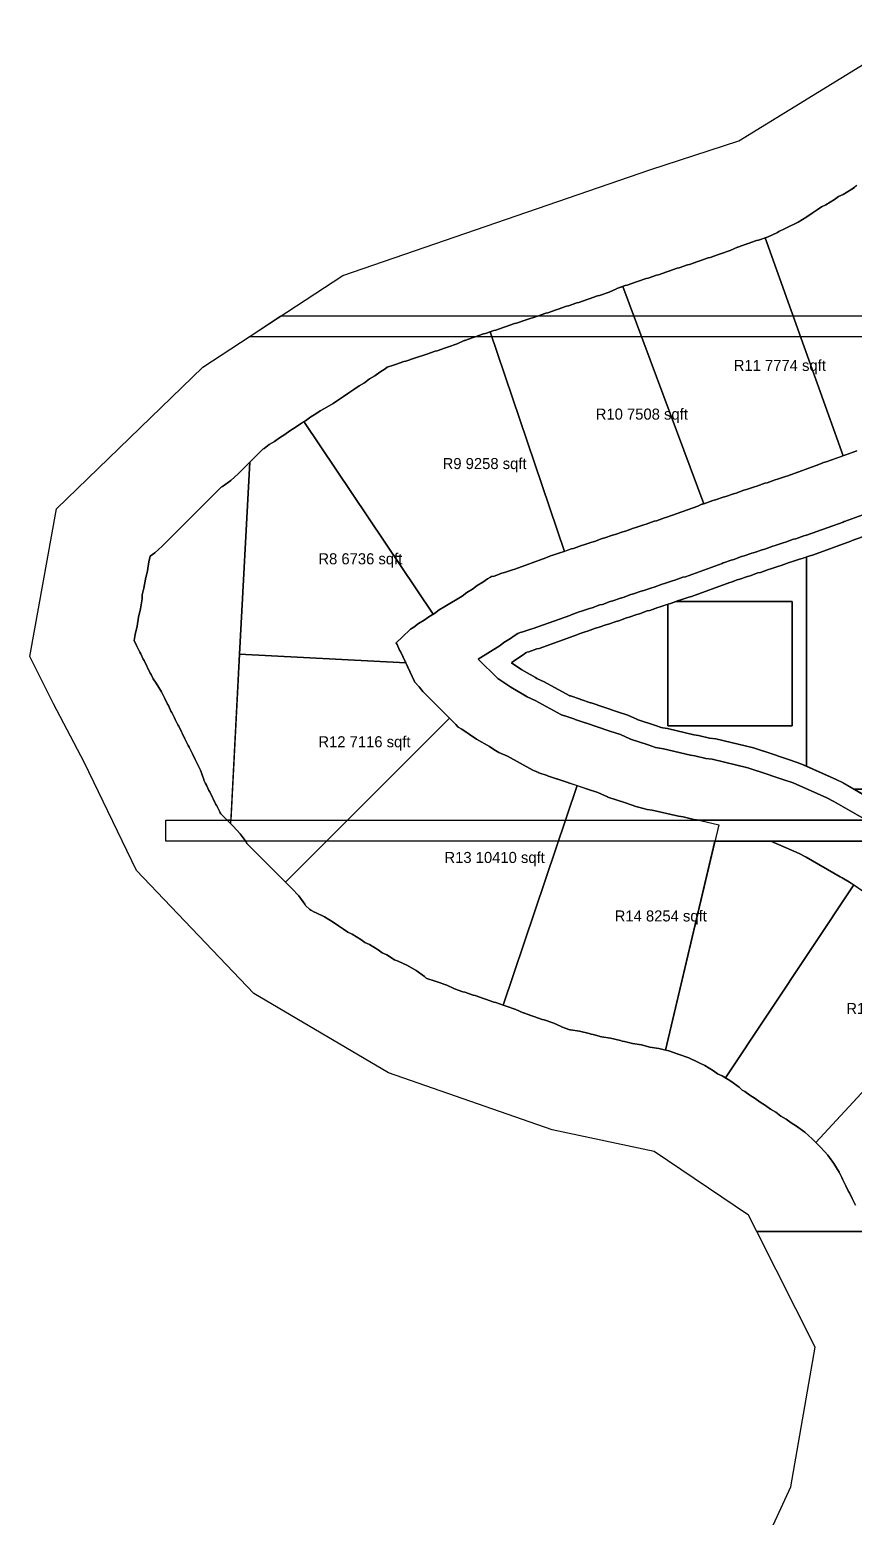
# Model space of a CAD drawing. Header units: metres. Extents: x 119 to 464, y -551 to -55.
# Drawn here: x 118.9 to 238.2, y -302.9 to -87.7 of the extents above; entities that cross this region are included whole.
import ezdxf

# ---------------------------------------------------------------- set-up
doc = ezdxf.new("R2010")
doc.units = ezdxf.units.M
for name, color, linetype in [('AMENITIES', 6, 'Continuous'), ('COLONY', 3, 'Continuous'), ('GARDENS', 82, 'Continuous'), ('PLOTS', 1, 'Continuous'), ('RESORT', 2, 'Continuous'), ('RIVER_PROMENADE', 62, 'Continuous'), ('ROADS', 8, 'Continuous'), ('TEXT', 7, 'Continuous')]:
    doc.layers.add(name, color=color, linetype=linetype)

msp = doc.modelspace()

# ---------------------------------------------------------------- linework, layer by layer
at = {"layer": 'AMENITIES'}
msp.add_lwpolyline([(229.22, -170.38), (229.22, -188.38), (211.22, -188.38), (211.22, -170.76), (211.25, -170.75), (211.62, -170.66), (212.4, -170.38), (229.22, -170.38)], close=True, dxfattribs=at)
at = {"layer": 'COLONY'}
msp.add_lwpolyline([(338.8, -261.53), (224.09, -261.53), (222.88, -259.14), (209.26, -249.96), (209.26, -249.96), (194.47, -246.82), (170.8, -238.57), (151.35, -227.07), (134.39, -209.29), (126.82, -193.61), (122.36, -185.17), (118.94, -178.32), (122.83, -156.97), (143.97, -136.46), (164.23, -123.19), (208.6, -107.93), (221.48, -103.71), (247.6, -87.66)], dxfattribs=at)
at = {"layer": 'GARDENS'}
for points in [[(283.17, -132.07), (150.67, -132.07), (155.25, -129.07), (286.48, -129.07)], [(244.76, -205.03), (138.61, -205.03), (138.61, -202.03), (239.94, -202.03), (235.23, -199.3), (234.23, -198.8), (229.35, -196.63), (227.85, -196.13), (224.3, -194.93), (224.25, -194.92), (222.8, -194.43), (217.61, -193.21), (216.69, -193.08), (215.11, -192.71), (214.5, -192.62), (210.61, -191.71), (210, -191.62), (209.45, -191.49), (208.35, -191.13), (205.82, -190.28), (205.77, -190.26), (205.72, -190.24), (204.35, -189.63), (202.85, -189.13), (199.3, -187.93), (199.25, -187.92), (197.8, -187.43), (197.75, -187.42), (196.3, -186.93), (196.25, -186.92), (195.82, -186.78), (195.77, -186.76), (195.75, -186.75), (195.74, -186.75), (195.72, -186.74), (192.02, -184.69), (190.87, -184.19), (190.41, -183.88), (188.5, -182.78), (186.65, -181.54), (183.81, -178.7), (186.98, -176.73), (187.51, -176.33), (188.48, -175.73), (189.01, -175.33), (189.53, -175.01), (189.88, -174.88), (190.25, -174.79), (191.38, -174.38), (191.75, -174.29), (197.05, -172.38), (197.23, -172.3), (197.25, -172.29), (198.38, -171.88), (198.75, -171.79), (199.88, -171.38), (200.25, -171.29), (201.38, -170.88), (201.75, -170.79), (202.88, -170.38), (203.25, -170.29), (204.38, -169.88), (204.75, -169.79), (205.88, -169.38), (206.25, -169.29), (207.38, -168.88), (207.75, -168.79), (208.88, -168.38), (209.25, -168.29), (210.38, -167.88), (210.75, -167.79), (211.88, -167.38), (212.25, -167.29), (213.38, -166.88), (213.75, -166.79), (219.05, -164.88), (219.23, -164.8), (219.25, -164.79), (220.38, -164.38), (220.75, -164.29), (221.88, -163.88), (222.25, -163.79), (223.38, -163.38), (223.75, -163.29), (224.88, -162.88), (225.25, -162.79), (226.38, -162.38), (226.75, -162.29), (227.88, -161.88), (228.25, -161.79), (229.38, -161.38), (229.75, -161.29), (230.88, -160.88), (231.25, -160.79), (236.55, -158.88), (236.73, -158.8), (236.75, -158.79), (242.05, -156.88)], [(243.2, -159.65), (237.87, -161.57), (237.7, -161.65), (232.12, -163.66), (231.75, -163.75), (230.62, -164.16), (230.25, -164.25), (229.12, -164.66), (228.75, -164.75), (227.62, -165.16), (227.25, -165.25), (226.12, -165.66), (225.75, -165.75), (224.62, -166.16), (224.25, -166.25), (223.12, -166.66), (222.75, -166.75), (221.62, -167.16), (221.25, -167.25), (220.37, -167.57), (220.2, -167.65), (214.62, -169.66), (214.25, -169.75), (213.12, -170.16), (212.75, -170.25), (211.62, -170.66), (211.25, -170.75), (210.12, -171.16), (209.75, -171.25), (208.62, -171.66), (208.25, -171.75), (207.12, -172.16), (206.75, -172.25), (205.62, -172.66), (205.25, -172.75), (204.12, -173.16), (203.75, -173.25), (202.62, -173.66), (202.25, -173.75), (201.12, -174.16), (200.75, -174.25), (199.62, -174.66), (199.25, -174.75), (198.37, -175.07), (198.2, -175.15), (192.62, -177.16), (192.25, -177.25), (191.12, -177.66), (190.82, -177.73), (190.8, -177.74), (190.7, -177.81), (190.17, -178.21), (189.2, -178.81), (188.67, -179.21), (188.61, -179.25), (190.11, -180.25), (192.07, -181.39), (192.29, -181.53), (193.35, -182), (196.96, -184), (196.98, -184.01), (197, -184.02), (197.03, -184.03), (197.07, -184.04), (197.12, -184.05), (198.53, -184.53), (198.57, -184.54), (198.62, -184.55), (200.03, -185.03), (200.07, -185.04), (200.12, -185.05), (203.94, -186.34), (205.44, -186.84), (206.85, -187.46), (206.89, -187.48), (206.94, -187.5), (209.44, -188.34), (210.25, -188.61), (210.5, -188.67), (211.16, -188.76), (215, -189.67), (215.66, -189.76), (217.22, -190.13), (218.16, -190.26), (223.62, -191.55), (225.07, -192.04), (225.12, -192.05), (228.94, -193.34), (230.44, -193.84), (235.57, -196.11), (236.57, -196.61), (241.02, -199.2)], [(238.36, -257.73), (237.98, -256.93), (237.86, -256.73), (237.48, -255.93), (237.36, -255.73), (236.98, -254.93), (236.86, -254.73), (236.48, -253.93), (236.36, -253.73), (235.98, -252.93), (235.22, -251.67), (234.35, -250.48), (233.36, -249.39), (232.61, -248.64), (255.37, -224.04)]]:
    msp.add_lwpolyline(points, dxfattribs=at)
for points in [[(146.55, -201.08), (146.48, -200.93), (146.36, -200.73), (145.98, -199.93), (145.86, -199.73), (145.48, -198.93), (145.36, -198.73), (144.98, -197.93), (144.86, -197.73), (144.48, -196.93), (144.36, -196.73), (144.12, -196.22), (144.1, -196.15), (143.61, -194.76), (142.98, -193.43), (142.86, -193.23), (142.48, -192.43), (142.36, -192.23), (141.98, -191.43), (141.86, -191.23), (141.48, -190.43), (141.36, -190.23), (140.98, -189.43), (140.86, -189.23), (140.48, -188.43), (140.36, -188.23), (139.98, -187.43), (139.86, -187.23), (139.48, -186.43), (139.36, -186.23), (138.98, -185.43), (138.86, -185.23), (138.48, -184.43), (138.36, -184.23), (137.98, -183.43), (137.22, -182.17), (136.79, -181.58), (136.48, -180.93), (136.36, -180.73), (135.98, -179.93), (135.86, -179.73), (135.48, -178.93), (135.36, -178.73), (134.98, -177.93), (134.86, -177.73), (134.48, -176.93), (134.36, -176.73), (134.02, -176.02), (134.16, -175.13), (134.46, -173.93), (134.66, -172.63), (134.96, -171.43), (135.18, -169.97), (135.21, -169.43), (135.46, -168.43), (135.66, -167.13), (135.96, -165.93), (136.16, -164.63), (136.36, -163.83), (137.02, -163.35), (138.11, -162.36), (146.63, -153.84), (146.83, -153.72), (148.02, -152.85), (149.11, -151.86), (150.76, -150.21), (149.29, -177.99), (148.02, -202.03), (147.5, -202.03), (146.55, -201.08)], [(237.87, -161.57), (237.87, -161.57), (237.87, -161.57), (237.87, -161.57)], [(228.94, -193.34), (225.12, -192.05), (225.07, -192.04), (223.62, -191.55), (218.16, -190.26), (217.22, -190.13), (215.66, -189.76), (215, -189.67), (211.16, -188.76), (210.5, -188.67), (210.25, -188.61), (209.44, -188.34), (206.94, -187.5), (206.89, -187.48), (206.85, -187.46), (205.44, -186.84), (203.94, -186.34), (200.12, -185.05), (200.07, -185.04), (200.03, -185.03), (198.62, -184.55), (198.57, -184.54), (198.53, -184.53), (197.12, -184.05), (197.07, -184.04), (197.03, -184.03), (197, -184.02), (196.98, -184.01), (196.96, -184), (193.35, -182), (192.29, -181.53), (192.07, -181.39), (190.11, -180.25), (188.61, -179.25), (188.67, -179.21), (189.2, -178.81), (190.17, -178.21), (190.7, -177.81), (190.8, -177.74), (190.82, -177.73), (191.12, -177.66), (192.25, -177.25), (192.62, -177.16), (198.2, -175.15), (198.37, -175.07), (199.25, -174.75), (199.62, -174.66), (200.75, -174.25), (201.12, -174.16), (202.25, -173.75), (202.62, -173.66), (203.75, -173.25), (204.12, -173.16), (205.25, -172.75), (205.62, -172.66), (206.75, -172.25), (207.12, -172.16), (208.25, -171.75), (208.62, -171.66), (209.75, -171.25), (210.12, -171.16), (211.22, -170.76), (211.22, -188.38), (229.22, -188.38), (229.22, -170.38), (212.4, -170.38), (211.62, -170.66), (212.75, -170.25), (213.12, -170.16), (214.25, -169.75), (214.62, -169.66), (220.2, -167.65), (220.37, -167.57), (221.25, -167.25), (221.62, -167.16), (222.75, -166.75), (223.12, -166.66), (224.25, -166.25), (224.62, -166.16), (225.75, -165.75), (226.12, -165.66), (227.25, -165.25), (227.62, -165.16), (228.75, -164.75), (229.12, -164.66), (230.25, -164.25), (230.62, -164.16), (231.28, -163.92), (231.28, -163.92), (231.28, -163.92), (231.28, -194.21), (231.28, -194.21), (231.28, -194.21), (230.44, -193.84), (228.94, -193.34)], [(231.75, -163.75), (231.75, -163.75), (231.75, -163.75), (231.75, -163.75)], [(236.57, -196.61), (236.57, -196.61), (236.57, -196.61), (236.57, -196.61), (236.58, -196.61), (236.58, -196.61), (236.58, -196.61), (236.58, -196.61), (236.58, -196.61), (236.58, -196.61), (238.15, -197.53), (238.15, -197.53), (238.15, -197.53), (238.15, -197.53), (236.57, -196.61)], [(231.2, -207.35), (236.13, -210.2), (236.42, -210.37), (237.51, -210.97), (238.13, -211.39), (219.54, -239.3), (219.07, -239.02), (218.42, -238.71), (217.83, -238.28), (216.57, -237.52), (215.77, -237.14), (215.57, -237.02), (214.24, -236.39), (212.85, -235.9), (212.56, -235.83), (211.35, -235.4), (210.9, -235.29), (218.03, -205.03), (226.11, -205.03), (230.2, -206.85), (231.2, -207.35)]]:
    msp.add_lwpolyline(points, close=True, dxfattribs=at)
at = {"layer": 'PLOTS'}
for points in [[(238.57, -148.58), (236.59, -149.29), (225.3, -117.76), (225.74, -117.61), (225.74, -117.61), (227.07, -116.98), (227.27, -116.86), (228.07, -116.48), (228.27, -116.36), (229.07, -115.98), (229.27, -115.86), (230.07, -115.48), (231.33, -114.72), (232.07, -114.18), (232.83, -113.72), (233.42, -113.29), (234.07, -112.98), (235.33, -112.22), (235.92, -111.79), (236.57, -111.48), (237.83, -110.72), (238.19, -110.46)], [(252.62, -197.53), (238.15, -197.53), (238.15, -197.53), (238.15, -197.53), (236.58, -196.61), (236.58, -196.61), (236.58, -196.61), (236.58, -196.61), (236.58, -196.61), (236.58, -196.61), (236.57, -196.61), (236.57, -196.61), (236.57, -196.61), (235.57, -196.11), (235.57, -196.11), (231.28, -194.21), (231.28, -194.21), (231.28, -194.21), (231.28, -163.92), (231.28, -163.92), (231.28, -163.92), (231.28, -163.92), (231.75, -163.75), (231.75, -163.75), (232.12, -163.66), (232.12, -163.66), (237.7, -161.65), (237.7, -161.65), (237.87, -161.57), (237.87, -161.57), (243.2, -159.65)], [(255.37, -224.04), (232.61, -248.64), (232.11, -248.14), (232.11, -248.14), (231.02, -247.15), (229.83, -246.28), (229.07, -245.82), (228.33, -245.28), (227.57, -244.82), (226.83, -244.28), (226.07, -243.82), (225.33, -243.28), (224.57, -242.82), (223.83, -242.28), (223.07, -241.82), (222.33, -241.28), (221.98, -241.07), (221.52, -240.65), (220.33, -239.78), (219.54, -239.3), (238.13, -211.39), (241.12, -213.43)]]:
    msp.add_lwpolyline(points, dxfattribs=at)
for points in [[(205.06, -124.67), (205.35, -124.6), (206.56, -124.17), (206.85, -124.1), (208.06, -123.67), (208.35, -123.6), (209.56, -123.17), (209.85, -123.1), (211.06, -122.67), (211.35, -122.6), (212.56, -122.17), (212.85, -122.1), (214.06, -121.67), (214.35, -121.6), (215.56, -121.17), (215.85, -121.1), (217.06, -120.67), (217.35, -120.6), (218.56, -120.17), (218.85, -120.1), (220.24, -119.61), (221.28, -119.12), (221.35, -119.1), (222.56, -118.67), (222.85, -118.6), (224.06, -118.17), (224.35, -118.1), (225.3, -117.76), (236.59, -149.29), (234.09, -150.19), (233.73, -150.28), (233.63, -150.32), (233.07, -150.58), (228.59, -152.19), (228.23, -152.28), (227.09, -152.69), (226.73, -152.78), (225.59, -153.19), (225.23, -153.28), (224.09, -153.69), (223.73, -153.78), (222.59, -154.19), (222.23, -154.28), (221.09, -154.69), (220.73, -154.78), (219.59, -155.19), (219.23, -155.28), (218.09, -155.69), (217.73, -155.78), (216.59, -156.19), (216.44, -156.23), (204.69, -124.8), (205.06, -124.67)], [(186.06, -131.17), (186.35, -131.1), (187.56, -130.67), (187.85, -130.6), (189.06, -130.17), (189.35, -130.1), (190.56, -129.67), (190.85, -129.6), (192.06, -129.17), (192.35, -129.1), (193.56, -128.67), (193.85, -128.6), (195.06, -128.17), (195.35, -128.1), (196.56, -127.67), (196.85, -127.6), (198.06, -127.17), (198.35, -127.1), (199.56, -126.67), (199.85, -126.6), (201.06, -126.17), (201.35, -126.1), (202.74, -125.61), (203.78, -125.12), (203.85, -125.1), (204.69, -124.8), (216.44, -156.23), (216.23, -156.28), (216.13, -156.32), (215.57, -156.58), (211.09, -158.19), (210.73, -158.28), (209.59, -158.69), (209.23, -158.78), (208.09, -159.19), (207.73, -159.28), (206.59, -159.69), (206.23, -159.78), (205.09, -160.19), (204.73, -160.28), (203.59, -160.69), (203.23, -160.78), (202.09, -161.19), (201.73, -161.28), (200.59, -161.69), (200.23, -161.78), (199.09, -162.19), (198.73, -162.28), (197.59, -162.69), (197.23, -162.78), (196.25, -163.13), (185.51, -131.37), (186.06, -131.17)], [(158.83, -144.22), (159.57, -143.68), (160.33, -143.22), (160.92, -142.79), (161.57, -142.48), (162.83, -141.72), (163.57, -141.18), (164.33, -140.72), (165.07, -140.18), (165.83, -139.72), (166.57, -139.18), (167.33, -138.72), (168.07, -138.18), (168.83, -137.72), (169.57, -137.18), (170.33, -136.72), (170.63, -136.5), (171.56, -136.17), (171.85, -136.1), (173.06, -135.67), (173.35, -135.6), (174.56, -135.17), (174.85, -135.1), (176.06, -134.67), (176.35, -134.6), (177.56, -134.17), (177.85, -134.1), (179.06, -133.67), (179.35, -133.6), (180.74, -133.11), (181.78, -132.62), (181.85, -132.6), (183.06, -132.17), (183.35, -132.1), (184.56, -131.67), (184.85, -131.6), (185.51, -131.37), (196.25, -163.13), (196.09, -163.19), (195.73, -163.28), (194.59, -163.69), (194.23, -163.78), (194.13, -163.82), (193.57, -164.08), (189.09, -165.69), (188.73, -165.78), (187.59, -166.19), (187.23, -166.28), (186.09, -166.69), (185.73, -166.78), (185.55, -166.84), (185.16, -167.08), (184.46, -167.6), (183.66, -168.08), (182.96, -168.6), (182.16, -169.08), (181.46, -169.6), (178.96, -171.1), (178.16, -171.58), (177.46, -172.1), (177.28, -172.21), (158.59, -144.36), (158.83, -144.22)], [(149.29, -177.99), (150.76, -150.21), (152.63, -148.34), (152.83, -148.22), (153.57, -147.68), (154.33, -147.22), (155.07, -146.68), (155.83, -146.22), (156.57, -145.68), (157.33, -145.22), (158.07, -144.68), (158.59, -144.36), (177.28, -172.21), (176.66, -172.58), (175.96, -173.1), (175.16, -173.58), (174.46, -174.1), (173.98, -174.39), (172.81, -175.56), (171.91, -176.38), (171.92, -176.4), (172.05, -176.62), (172.42, -177.4), (172.55, -177.62), (173.33, -179.27), (149.29, -177.99)], [(150.34, -205.37), (150.22, -205.17), (149.35, -203.98), (148.36, -202.89), (148, -202.53), (149.29, -177.99), (173.33, -179.27), (174.58, -181.93), (174.6, -181.98), (175.26, -182.71), (175.78, -183.41), (179.63, -187.26), (155.93, -210.96), (150.34, -205.37)], [(186.35, -228.4), (186.06, -228.33), (184.85, -227.9), (184.56, -227.83), (183.35, -227.4), (183.06, -227.33), (181.85, -226.9), (181.56, -226.83), (180.35, -226.4), (180.28, -226.38), (179.24, -225.89), (177.85, -225.4), (177.56, -225.33), (176.35, -224.9), (176.28, -224.88), (176.27, -224.88), (176.02, -224.65), (174.83, -223.78), (173.57, -223.02), (172.24, -222.39), (171.69, -222.2), (170.57, -221.52), (169.92, -221.21), (169.33, -220.78), (168.07, -220.02), (167.42, -219.71), (166.83, -219.28), (165.57, -218.52), (164.92, -218.21), (164.33, -217.78), (163.57, -217.32), (162.83, -216.78), (161.57, -216.02), (160.24, -215.39), (160.1, -215.34), (159.57, -215.02), (159.42, -214.95), (158.84, -214.37), (158.72, -214.17), (157.85, -212.98), (156.86, -211.89), (155.93, -210.96), (179.63, -187.26), (180.56, -188.19), (180.89, -188.55), (181.42, -188.87), (183.53, -190.28), (185.42, -191.37), (186.03, -191.78), (186.79, -192.22), (188.03, -192.76), (191.69, -194.79), (192.49, -195.14), (192.53, -195.16), (192.56, -195.17), (193.76, -195.57), (193.79, -195.58), (193.83, -195.59), (195.26, -196.07), (195.29, -196.08), (195.33, -196.09), (196.76, -196.57), (196.79, -196.58), (196.83, -196.59), (198.11, -197.02), (187.38, -228.77), (186.35, -228.4)], [(209.93, -235.04), (208.63, -234.84), (207.43, -234.54), (206.13, -234.34), (204.93, -234.04), (204.61, -233.99), (204.35, -233.9), (202.93, -233.54), (201.63, -233.34), (200.43, -233.04), (200.11, -232.99), (199.85, -232.9), (198.43, -232.54), (197.13, -232.34), (197.09, -232.34), (197.06, -232.33), (195.85, -231.9), (195.78, -231.88), (194.74, -231.39), (193.35, -230.9), (193.06, -230.83), (191.85, -230.4), (191.56, -230.33), (190.35, -229.9), (190.28, -229.88), (189.24, -229.39), (187.85, -228.9), (187.56, -228.83), (187.38, -228.77), (198.11, -197.02), (199.59, -197.52), (201.09, -198.02), (202.49, -198.64), (202.53, -198.66), (202.56, -198.67), (205.09, -199.52), (206.59, -200.02), (206.77, -200.1), (208.25, -200.45), (208.95, -200.55), (212.75, -201.45), (213.45, -201.55), (215, -201.92), (215.95, -202.05), (218.58, -202.67), (210.9, -235.29), (209.93, -235.04)]]:
    msp.add_lwpolyline(points, close=True, dxfattribs=at)
at = {"layer": 'RESORT'}
msp.add_lwpolyline([(215.94, -326.8), (228.99, -298.46), (232.53, -278.27), (224.09, -261.53), (338.8, -261.53), (338.45, -264.51), (337.37, -284.59), (335.73, -303.96)], dxfattribs=at)
at = {"layer": 'RIVER_PROMENADE'}
for points in [[(240.27, -261.53), (224.09, -261.53), (222.88, -259.14), (209.26, -249.96), (194.47, -246.82), (194.47, -246.82), (170.8, -238.57), (151.35, -227.07), (134.39, -209.29), (126.82, -193.61), (122.36, -185.17), (118.94, -178.32), (122.83, -156.97), (143.97, -136.46), (164.23, -123.19), (208.6, -107.93), (221.48, -103.71), (247.6, -87.66)], [(238.57, -110.18), (237.83, -110.72), (236.57, -111.48), (235.92, -111.79), (235.33, -112.22), (234.07, -112.98), (233.42, -113.29), (232.83, -113.72), (232.07, -114.18), (231.33, -114.72), (230.07, -115.48), (229.27, -115.86), (229.07, -115.98), (228.27, -116.36), (228.07, -116.48), (227.27, -116.86), (227.07, -116.98), (225.74, -117.61), (224.35, -118.1), (224.06, -118.17), (222.85, -118.6), (222.56, -118.67), (221.35, -119.1), (221.28, -119.12), (220.24, -119.61), (218.85, -120.1), (218.56, -120.17), (217.35, -120.6), (217.06, -120.67), (215.85, -121.1), (215.56, -121.17), (214.35, -121.6), (214.06, -121.67), (212.85, -122.1), (212.56, -122.17), (211.35, -122.6), (211.06, -122.67), (209.85, -123.1), (209.56, -123.17), (208.35, -123.6), (208.06, -123.67), (206.85, -124.1), (206.56, -124.17), (205.35, -124.6), (205.06, -124.67), (203.85, -125.1), (203.78, -125.12), (202.74, -125.61), (201.35, -126.1), (201.06, -126.17), (199.85, -126.6), (199.56, -126.67), (198.35, -127.1), (198.06, -127.17), (196.85, -127.6), (196.56, -127.67), (195.35, -128.1), (195.06, -128.17), (193.85, -128.6), (193.56, -128.67), (192.35, -129.1), (192.06, -129.17), (190.85, -129.6), (190.56, -129.67), (189.35, -130.1), (189.06, -130.17), (187.85, -130.6), (187.56, -130.67), (186.35, -131.1), (186.06, -131.17), (184.85, -131.6), (184.56, -131.67), (183.35, -132.1), (183.06, -132.17), (181.85, -132.6), (181.78, -132.62), (180.74, -133.11), (179.35, -133.6), (179.06, -133.67), (177.85, -134.1), (177.56, -134.17), (176.35, -134.6), (176.06, -134.67), (174.85, -135.1), (174.56, -135.17), (173.35, -135.6), (173.06, -135.67), (171.85, -136.1), (171.56, -136.17), (170.63, -136.5), (170.33, -136.72), (169.57, -137.18), (168.83, -137.72), (168.07, -138.18), (167.33, -138.72), (166.57, -139.18), (165.83, -139.72), (165.07, -140.18), (164.33, -140.72), (163.57, -141.18), (162.83, -141.72), (161.57, -142.48), (160.92, -142.79), (160.33, -143.22), (159.57, -143.68), (158.83, -144.22), (158.07, -144.68), (157.33, -145.22), (156.57, -145.68), (155.83, -146.22), (155.07, -146.68), (154.33, -147.22), (153.57, -147.68), (152.83, -148.22), (152.63, -148.34), (149.11, -151.86), (148.02, -152.85), (146.83, -153.72), (146.63, -153.84), (138.11, -162.36), (137.02, -163.35), (136.36, -163.83), (136.16, -164.63), (135.96, -165.93), (135.66, -167.13), (135.46, -168.43), (135.21, -169.43), (135.18, -169.97), (134.96, -171.43), (134.66, -172.63), (134.46, -173.93), (134.16, -175.13), (134.02, -176.02), (134.36, -176.73), (134.48, -176.93), (134.86, -177.73), (134.98, -177.93), (135.36, -178.73), (135.48, -178.93), (135.86, -179.73), (135.98, -179.93), (136.36, -180.73), (136.48, -180.93), (136.79, -181.58), (137.22, -182.17), (137.98, -183.43), (138.36, -184.23), (138.48, -184.43), (138.86, -185.23), (138.98, -185.43), (139.36, -186.23), (139.48, -186.43), (139.86, -187.23), (139.98, -187.43), (140.36, -188.23), (140.48, -188.43), (140.86, -189.23), (140.98, -189.43), (141.36, -190.23), (141.48, -190.43), (141.86, -191.23), (141.98, -191.43), (142.36, -192.23), (142.48, -192.43), (142.86, -193.23), (142.98, -193.43), (143.61, -194.76), (144.1, -196.15), (144.12, -196.22), (144.36, -196.73), (144.48, -196.93), (144.86, -197.73), (144.98, -197.93), (145.36, -198.73), (145.48, -198.93), (145.86, -199.73), (145.98, -199.93), (146.36, -200.73), (146.48, -200.93), (146.55, -201.08), (148.36, -202.89), (149.35, -203.98), (150.22, -205.17), (150.34, -205.37), (156.86, -211.89), (157.85, -212.98), (158.72, -214.17), (158.84, -214.37), (159.42, -214.95), (159.57, -215.02), (160.1, -215.34), (160.24, -215.39), (161.57, -216.02), (162.83, -216.78), (163.57, -217.32), (164.33, -217.78), (164.92, -218.21), (165.57, -218.52), (166.83, -219.28), (167.42, -219.71), (168.07, -220.02), (169.33, -220.78), (169.92, -221.21), (170.57, -221.52), (171.69, -222.2), (172.24, -222.39), (173.57, -223.02), (174.83, -223.78), (176.02, -224.65), (176.27, -224.88), (176.28, -224.88), (176.35, -224.9), (177.56, -225.33), (177.85, -225.4), (179.24, -225.89), (180.28, -226.38), (180.35, -226.4), (181.56, -226.83), (181.85, -226.9), (183.06, -227.33), (183.35, -227.4), (184.56, -227.83), (184.85, -227.9), (186.06, -228.33), (186.35, -228.4), (187.56, -228.83), (187.85, -228.9), (189.24, -229.39), (190.28, -229.88), (190.35, -229.9), (191.56, -230.33), (191.85, -230.4), (193.06, -230.83), (193.35, -230.9), (194.74, -231.39), (195.78, -231.88), (195.85, -231.9), (197.06, -232.33), (197.09, -232.34), (197.13, -232.34), (198.43, -232.54), (199.85, -232.9), (200.11, -232.99), (200.43, -233.04), (201.63, -233.34), (202.93, -233.54), (204.35, -233.9), (204.61, -233.99), (204.93, -234.04), (206.13, -234.34), (207.43, -234.54), (208.63, -234.84), (209.93, -235.04), (211.35, -235.4), (212.56, -235.83), (212.85, -235.9), (214.24, -236.39), (215.57, -237.02), (215.77, -237.14), (216.57, -237.52), (217.83, -238.28), (218.42, -238.71), (219.07, -239.02), (220.33, -239.78), (221.52, -240.65), (221.98, -241.07), (222.33, -241.28), (223.07, -241.82), (223.83, -242.28), (224.57, -242.82), (225.33, -243.28), (226.07, -243.82), (226.83, -244.28), (227.57, -244.82), (228.33, -245.28), (229.07, -245.82), (229.83, -246.28), (231.02, -247.15), (232.11, -248.14), (233.36, -249.39), (234.35, -250.48), (235.22, -251.67), (235.98, -252.93), (236.36, -253.73), (236.48, -253.93), (236.86, -254.73), (236.98, -254.93), (237.36, -255.73), (237.48, -255.93), (237.86, -256.73), (237.98, -256.93), (238.36, -257.73)]]:
    msp.add_lwpolyline(points, dxfattribs=at)
at = {"layer": 'ROADS'}
for points in [[(242.05, -156.88), (236.75, -158.79), (236.73, -158.8), (236.55, -158.88), (231.25, -160.79), (230.88, -160.88), (229.75, -161.29), (229.38, -161.38), (228.25, -161.79), (227.88, -161.88), (226.75, -162.29), (226.38, -162.38), (225.25, -162.79), (224.88, -162.88), (223.75, -163.29), (223.38, -163.38), (222.25, -163.79), (221.88, -163.88), (220.75, -164.29), (220.38, -164.38), (219.25, -164.79), (219.23, -164.8), (219.05, -164.88), (213.75, -166.79), (213.38, -166.88), (212.25, -167.29), (211.88, -167.38), (210.75, -167.79), (210.38, -167.88), (209.25, -168.29), (208.88, -168.38), (207.75, -168.79), (207.38, -168.88), (206.25, -169.29), (205.88, -169.38), (204.75, -169.79), (204.38, -169.88), (203.25, -170.29), (202.88, -170.38), (201.75, -170.79), (201.38, -170.88), (200.25, -171.29), (199.88, -171.38), (198.75, -171.79), (198.38, -171.88), (197.25, -172.29), (197.23, -172.3), (197.05, -172.38), (191.75, -174.29), (191.38, -174.38), (190.25, -174.79), (189.88, -174.88), (189.53, -175.01), (189.01, -175.33), (188.48, -175.73), (187.51, -176.33), (186.98, -176.73), (183.81, -178.7), (186.65, -181.54), (188.5, -182.78), (190.41, -183.88), (190.87, -184.19), (192.02, -184.69), (195.72, -186.74), (195.74, -186.75), (195.75, -186.75), (195.77, -186.76), (195.82, -186.78), (196.25, -186.92), (196.3, -186.93), (197.75, -187.42), (197.8, -187.43), (199.25, -187.92), (199.3, -187.93), (202.85, -189.13), (204.35, -189.63), (205.72, -190.24), (205.77, -190.26), (205.82, -190.28), (208.35, -191.13), (209.45, -191.49), (210, -191.62), (210.61, -191.71), (214.5, -192.62), (215.11, -192.71), (216.69, -193.08), (217.61, -193.21), (222.8, -194.43), (224.25, -194.92), (224.3, -194.93), (227.85, -196.13), (229.35, -196.63), (234.23, -198.8), (235.23, -199.3), (239.94, -202.03), (215.8, -202.03), (215, -201.92), (213.45, -201.55), (212.75, -201.45), (208.95, -200.55), (208.25, -200.45), (206.77, -200.1), (206.59, -200.02), (205.09, -199.52), (202.56, -198.67), (202.53, -198.66), (202.49, -198.64), (201.09, -198.02), (199.59, -197.52), (196.83, -196.59), (196.79, -196.58), (196.76, -196.57), (195.33, -196.09), (195.29, -196.08), (195.26, -196.07), (193.83, -195.59), (193.79, -195.58), (193.76, -195.57), (192.56, -195.17), (192.53, -195.16), (192.49, -195.14), (191.69, -194.79), (188.03, -192.76), (186.79, -192.22), (186.03, -191.78), (185.42, -191.37), (183.53, -190.28), (181.42, -188.87), (180.89, -188.55), (180.56, -188.19), (175.78, -183.41), (175.26, -182.71), (174.6, -181.98), (174.58, -181.93), (172.55, -177.62), (172.42, -177.4), (172.05, -176.62), (171.92, -176.4), (171.91, -176.38), (172.81, -175.56), (173.98, -174.39), (174.46, -174.1), (175.16, -173.58), (175.96, -173.1), (176.66, -172.58), (177.46, -172.1), (178.16, -171.58), (178.96, -171.1), (181.46, -169.6), (182.16, -169.08), (182.96, -168.6), (183.66, -168.08), (184.46, -167.6), (185.16, -167.08), (185.55, -166.84), (185.73, -166.78), (186.09, -166.69), (187.23, -166.28), (187.59, -166.19), (188.73, -165.78), (189.09, -165.69), (193.57, -164.08), (194.13, -163.82), (194.23, -163.78), (194.59, -163.69), (195.73, -163.28), (196.09, -163.19), (197.23, -162.78), (197.59, -162.69), (198.73, -162.28), (199.09, -162.19), (200.23, -161.78), (200.59, -161.69), (201.73, -161.28), (202.09, -161.19), (203.23, -160.78), (203.59, -160.69), (204.73, -160.28), (205.09, -160.19), (206.23, -159.78), (206.59, -159.69), (207.73, -159.28), (208.09, -159.19), (209.23, -158.78), (209.59, -158.69), (210.73, -158.28), (211.09, -158.19), (215.57, -156.58), (216.13, -156.32), (216.23, -156.28), (216.59, -156.19), (217.73, -155.78), (218.09, -155.69), (219.23, -155.28), (219.59, -155.19), (220.73, -154.78), (221.09, -154.69), (222.23, -154.28), (222.59, -154.19), (223.73, -153.78), (224.09, -153.69), (225.23, -153.28), (225.59, -153.19), (226.73, -152.78), (227.09, -152.69), (228.23, -152.28), (228.59, -152.19), (233.07, -150.58), (233.63, -150.32), (233.73, -150.28), (234.09, -150.19), (238.57, -148.58)], [(241.12, -213.43), (237.51, -210.97), (236.42, -210.37), (236.13, -210.2), (231.2, -207.35), (230.2, -206.85), (226.11, -205.03), (244.76, -205.03)]]:
    msp.add_lwpolyline(points, dxfattribs=at)
msp.add_lwpolyline([(243.82, -200.76), (243.81, -200.76), (241.02, -199.2), (241.01, -199.2), (238.15, -197.53), (444.68, -197.53), (443.14, -202.03), (334.97, -202.03), (335, -200.05), (329, -199.95), (328.97, -202.03), (245.68, -202.03), (243.82, -200.76)], close=True, dxfattribs=at)

# ---------------------------------------------------------------- texts
at = {"layer": 'TEXT'}
for s, p in [('R11 7774 sqft', (220.75, -137.02)), ('R10 7508 sqft', (200.79, -144.07)), ('R9 9258 sqft', (178.65, -151.22)), ('R8 6736 sqft', (160.68, -165)), ('R12 7116 sqft', (160.68, -191.47)), ('R13 10410 sqft', (178.91, -208.21)), ('R14 8254 sqft', (203.53, -216.67)), ('R15 6767 sqft', (237.03, -230.06))]:
    msp.add_text(s, height=1.6, dxfattribs=at).set_placement(p)

doc.saveas('drawing.dxf')
